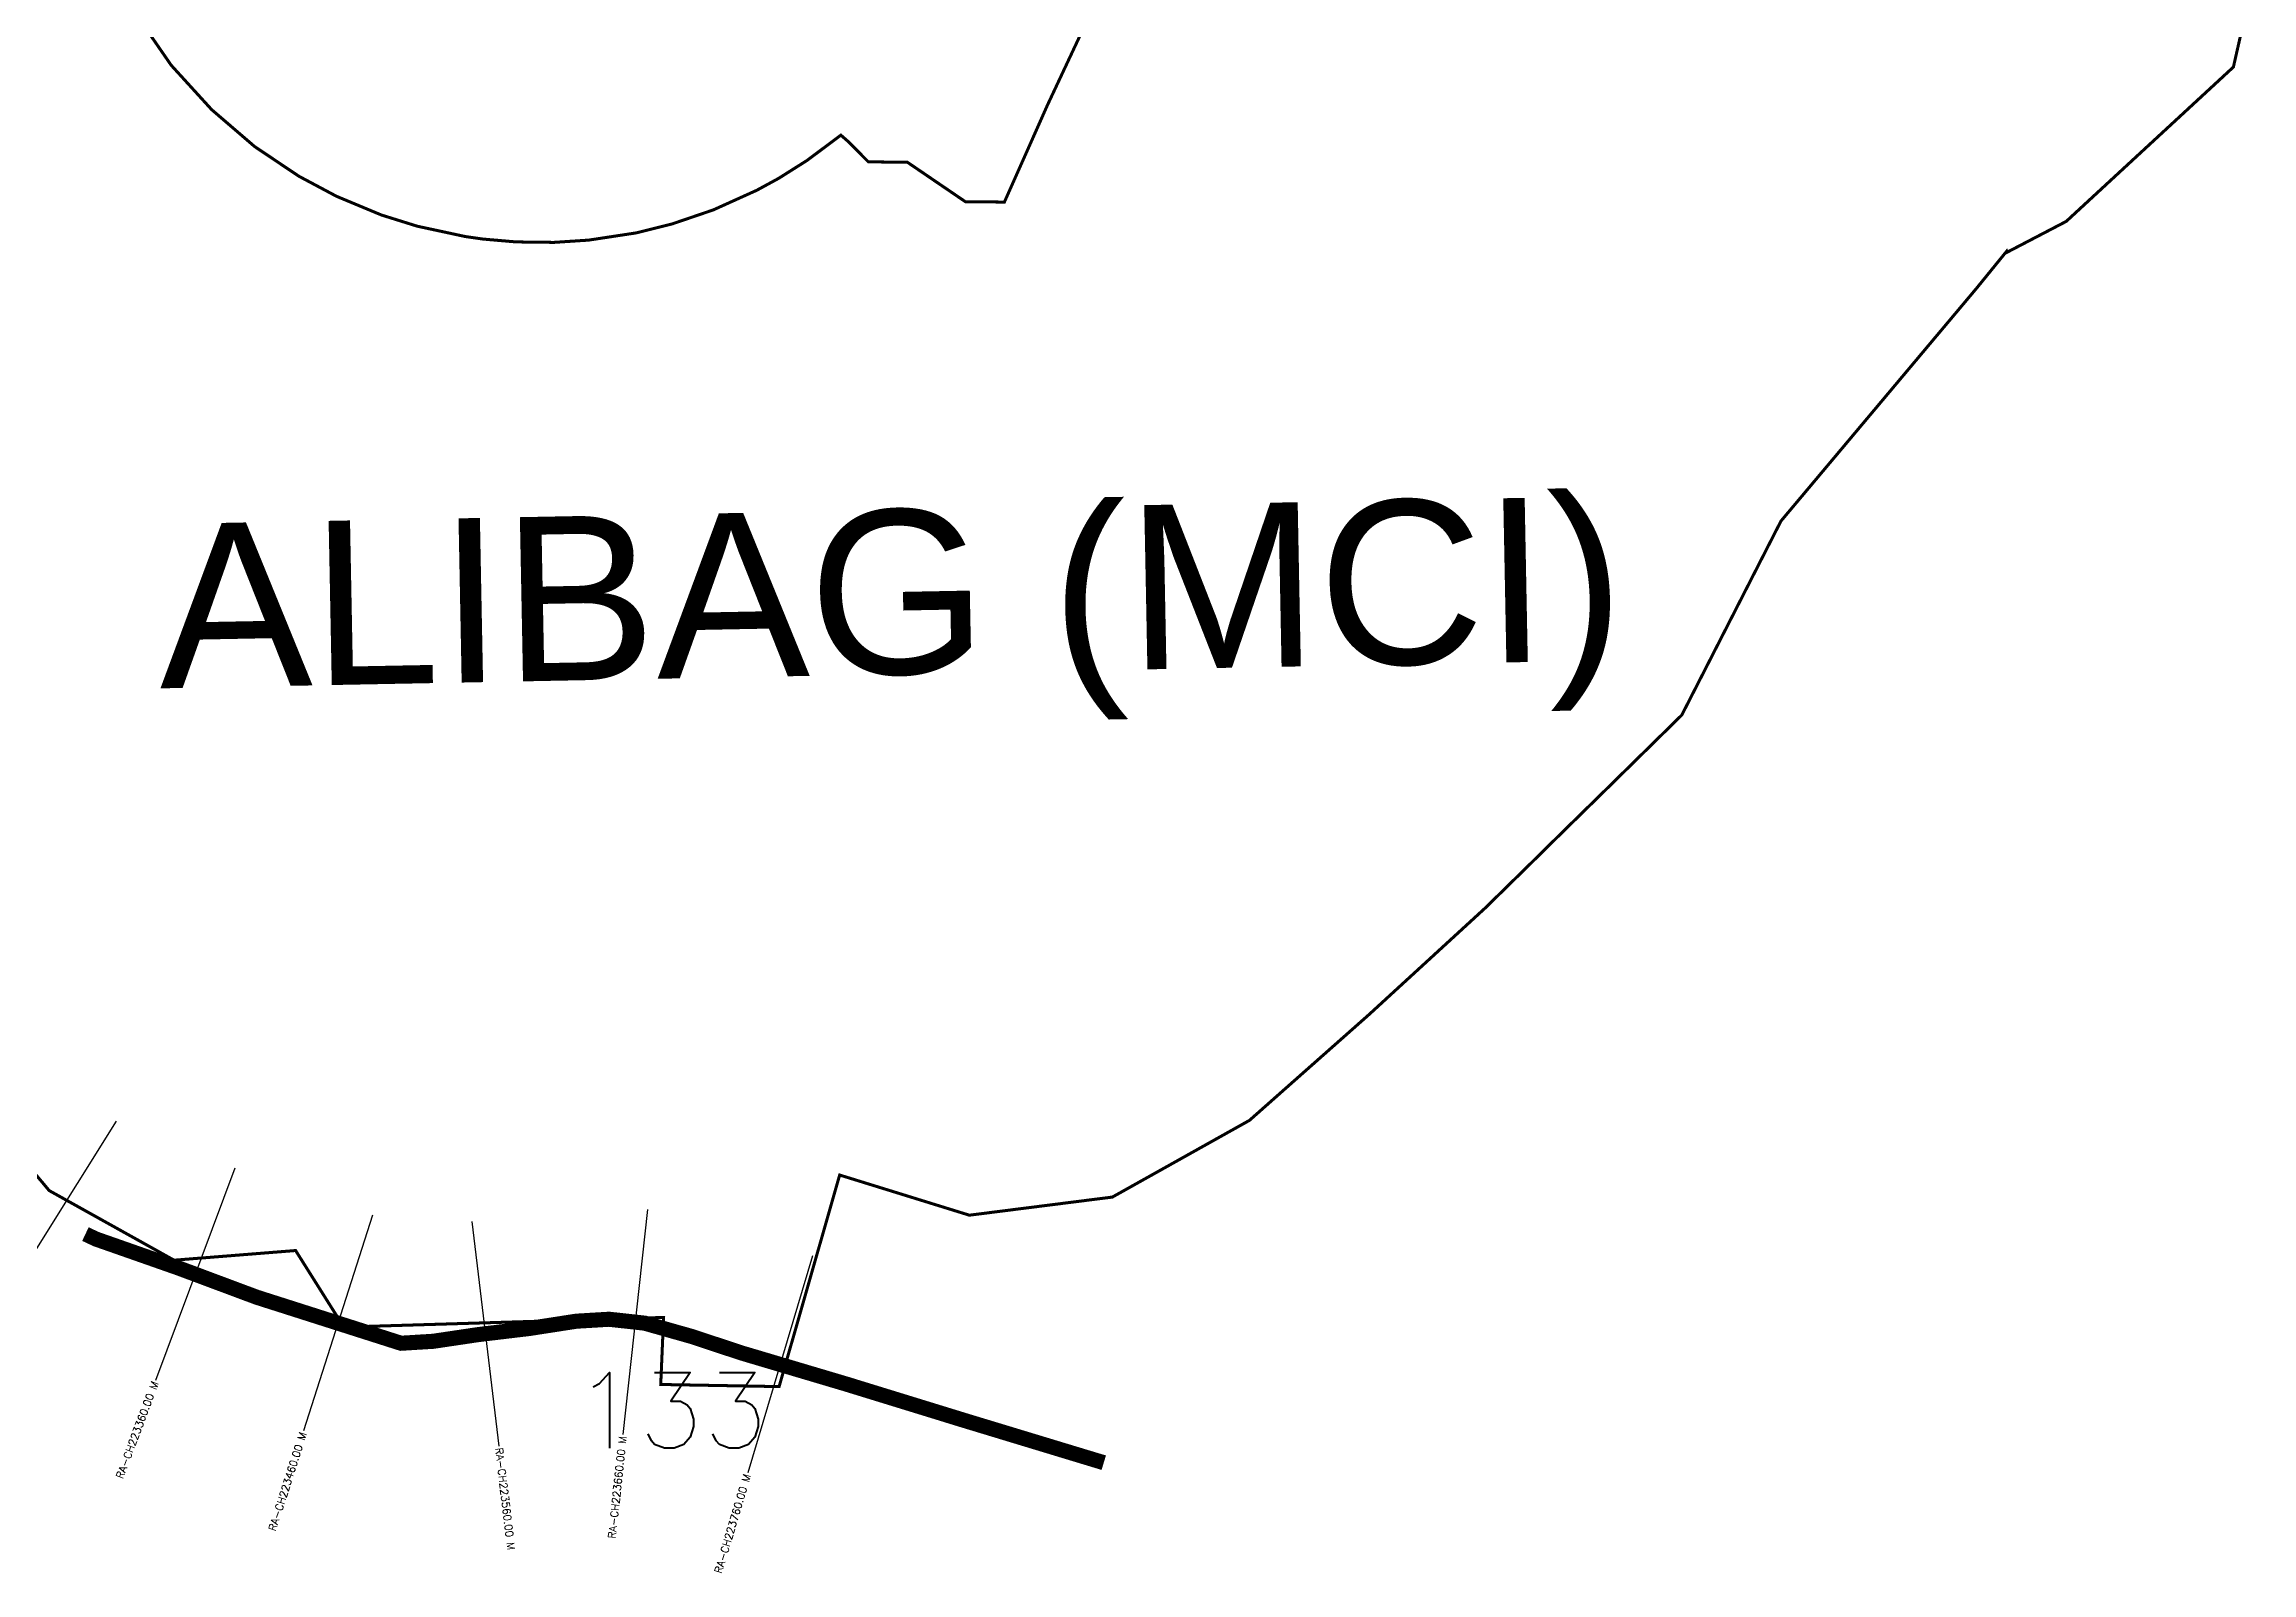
# Model space of a CAD drawing. Header units: metres. Extents: x 274657 to 276892, y 2062013 to 2064037.
# Drawn here: x 275430 to 276892, y 2062013 to 2063025 of the extents above; entities that cross this region are included whole.
import ezdxf
from ezdxf.enums import TextEntityAlignment as Align

# ---------------------------------------------------------------- set-up
doc = ezdxf.new("R2010")
doc.units = ezdxf.units.M
doc.header["$MEASUREMENT"] = 0
for name, color, linetype in [('ARTIFICIALLY PROTECTED', 4, 'Continuous'), ('CS', 134, 'Continuous'), ('CSMark', 6, 'Continuous'), ('VILLAGE NAME', 250, 'Continuous')]:
    doc.layers.add(name, color=color, linetype=linetype)
doc.styles.get("Standard").update_dxf_attribs({"font": 'simplex.shx'})

msp = doc.modelspace()

# ---------------------------------------------------------------- linework, layer by layer
at = {"color": 6, "const_width": 2, "flags": 128}
for points in [[(276890.6, 2063058.9), (276879.5, 2063009.9), (276768.8, 2062907.7), (276729.7, 2062887.3), (276729.4, 2062888), (276709.4, 2062863.4), (276579.9, 2062709.3), (276514.2, 2062580.8), (276463.3, 2062530.8), (276434.4, 2062502.5), (276427.9, 2062496.1), (276413.9, 2062482.3), (276384, 2062453), (276307, 2062382.4), (276227.9, 2062312.4), (276137.1, 2062261.6), (276042.4, 2062249.6), (275956.5, 2062276.2), (275916.4, 2062136.1), (275838, 2062137.5), (275839.9, 2062181.9), (275628.1, 2062175.5), (275596.2, 2062226.2), (275515.7, 2062219.8), (275433, 2062265.9), (275357.8, 2062355.7)], [(275488.6, 2063047.6), (275513.8, 2063011.1), (275540.6, 2062981.7), (275569, 2062957.3), (275598.2, 2062937.7), (275623.3, 2062924.3), (275653.1, 2062911.9), (275676.8, 2062904.5), (275708.4, 2062897.7), (275720.2, 2062896), (275742.2, 2062894.1), (275767.3, 2062893.8), (275790.3, 2062895.3), (275821.9, 2062900.1), (275845.5, 2062906), (275872.8, 2062915.3), (275901.6, 2062928.3), (275916.1, 2062936.2), (275934.8, 2062948), (275957.3, 2062964.8), (275962.7, 2062960.1), (275973.1, 2062949.5), (275975.5, 2062947.1), (276001.3, 2062946.9), (276039.8, 2062920.7), (276065.6, 2062920.5), (276094.2, 2062984.9), (276118.2, 2063036.1)]]:
    msp.add_lwpolyline(points, dxfattribs=at)
at = {"layer": 'ARTIFICIALLY PROTECTED', "const_width": 10, "flags": 128}
msp.add_lwpolyline([(275457, 2062237.1), (275464, 2062233.8), (275519, 2062214.5), (275570.4, 2062195.3), (275666, 2062164.8), (275687.3, 2062166.1), (275716.9, 2062170.5), (275751.1, 2062174.6), (275782.1, 2062179.4), (275803.8, 2062180.7), (275827.4, 2062178.1), (275858.8, 2062169.2), (275891.4, 2062158.4), (275961.1, 2062137.7), (276038.4, 2062113.9), (276131.4, 2062085.7)], dxfattribs=at)
at = {"layer": 'CS'}
for p, q in [((275477.4, 2062311.8), (275397.7, 2062184.8)), ((275556, 2062280.8), (275503.5, 2062140.2)), ((275647.1, 2062249.6), (275601.5, 2062106.7)), ((275712.9, 2062245.5), (275730.8, 2062096.6)), ((275829.2, 2062253.4), (275813, 2062104.3)), ((275938.4, 2062222.7), (275895.6, 2062078.9))]:
    msp.add_line(p, q, dxfattribs=at)

# ---------------------------------------------------------------- texts
at = {"insert": (275780.4, 2062145.4), "char_height": 50, "attachment_point": 1}
msp.add_mtext_dynamic_manual_height_columns('133', width=84.374, gutter_width=1, heights=[74.2], dxfattribs=at)
at = {"layer": 'CSMark'}
for s, rotation, p in [('RA-CH223360.00 M', 69.5467, (275503.2, 2062139.3)), ('RA-CH223460.00 M', 72.3045, (275601.2, 2062105.7)), ('RA-CH223660.00 M', 83.7997, (275812.9, 2062103.3)), ('RA-CH223760.00 M', 73.4144, (275895.3, 2062078))]:
    msp.add_text(s, height=5, rotation=rotation, dxfattribs=at).set_placement(p, align=Align.MIDDLE_RIGHT)
msp.add_text('RA-CH223560.00 M', height=5, rotation=276.8557, dxfattribs=at).set_placement((275730.9, 2062095.6), align=Align.MIDDLE_LEFT)
at = {"layer": 'VILLAGE NAME', "insert": (275504.3, 2062707.2), "char_height": 108.748, "attachment_point": 1, "rotation": 1.1028}
msp.add_mtext_dynamic_manual_height_columns('{\\fArial|b0|i0|c0|p34;ALIBAG (MCI)}', width=1043.665, gutter_width=543.7, heights=[0], dxfattribs=at)

doc.saveas('drawing.dxf')
